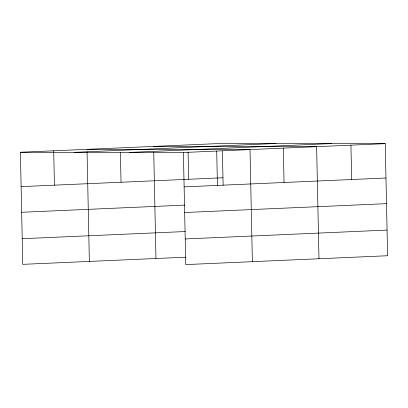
<?xml version="1.0" encoding="UTF-8"?>
<svg xmlns="http://www.w3.org/2000/svg" width="408" height="408" viewBox="0 0 408 408"><rect width="100%" height="100%" fill="white"/><g stroke="black" fill="none" stroke-linecap="round" stroke-linejoin="round"><path stroke-width="0.61" d="M185.829 257.188L22.746 264.348L20.4 152.266L222.243 143.407L385.254 143.652L387.6 255.734L185.757 264.593L183.406 152.51L385.254 143.652M74.195 152.347L276.038 143.489M129.617 152.429L331.459 143.57M21.119 186.624L222.962 177.766M184.125 186.874L385.973 178.01M21.655 212.277L184.742 205.117M184.666 212.522L386.509 203.658M22.21 238.7L185.293 231.54M185.217 238.945L387.065 230.087M153.617 146.421L316.623 146.666L318.974 258.743M87.011 149.343L250.017 149.588L252.363 261.671M20.4 152.266L183.406 152.51M350.941 145.156L351.66 179.52M283.32 148.124L284.039 182.488M222.406 151.042L223.12 185.273M216.714 151.052L217.433 185.411M188.078 151.914L188.649 179.275M153.739 152.148L155.963 258.499M120.406 152.337L121.033 182.243M87.062 151.888L89.357 261.426M53.703 150.807L54.422 185.166"/></g></svg>
